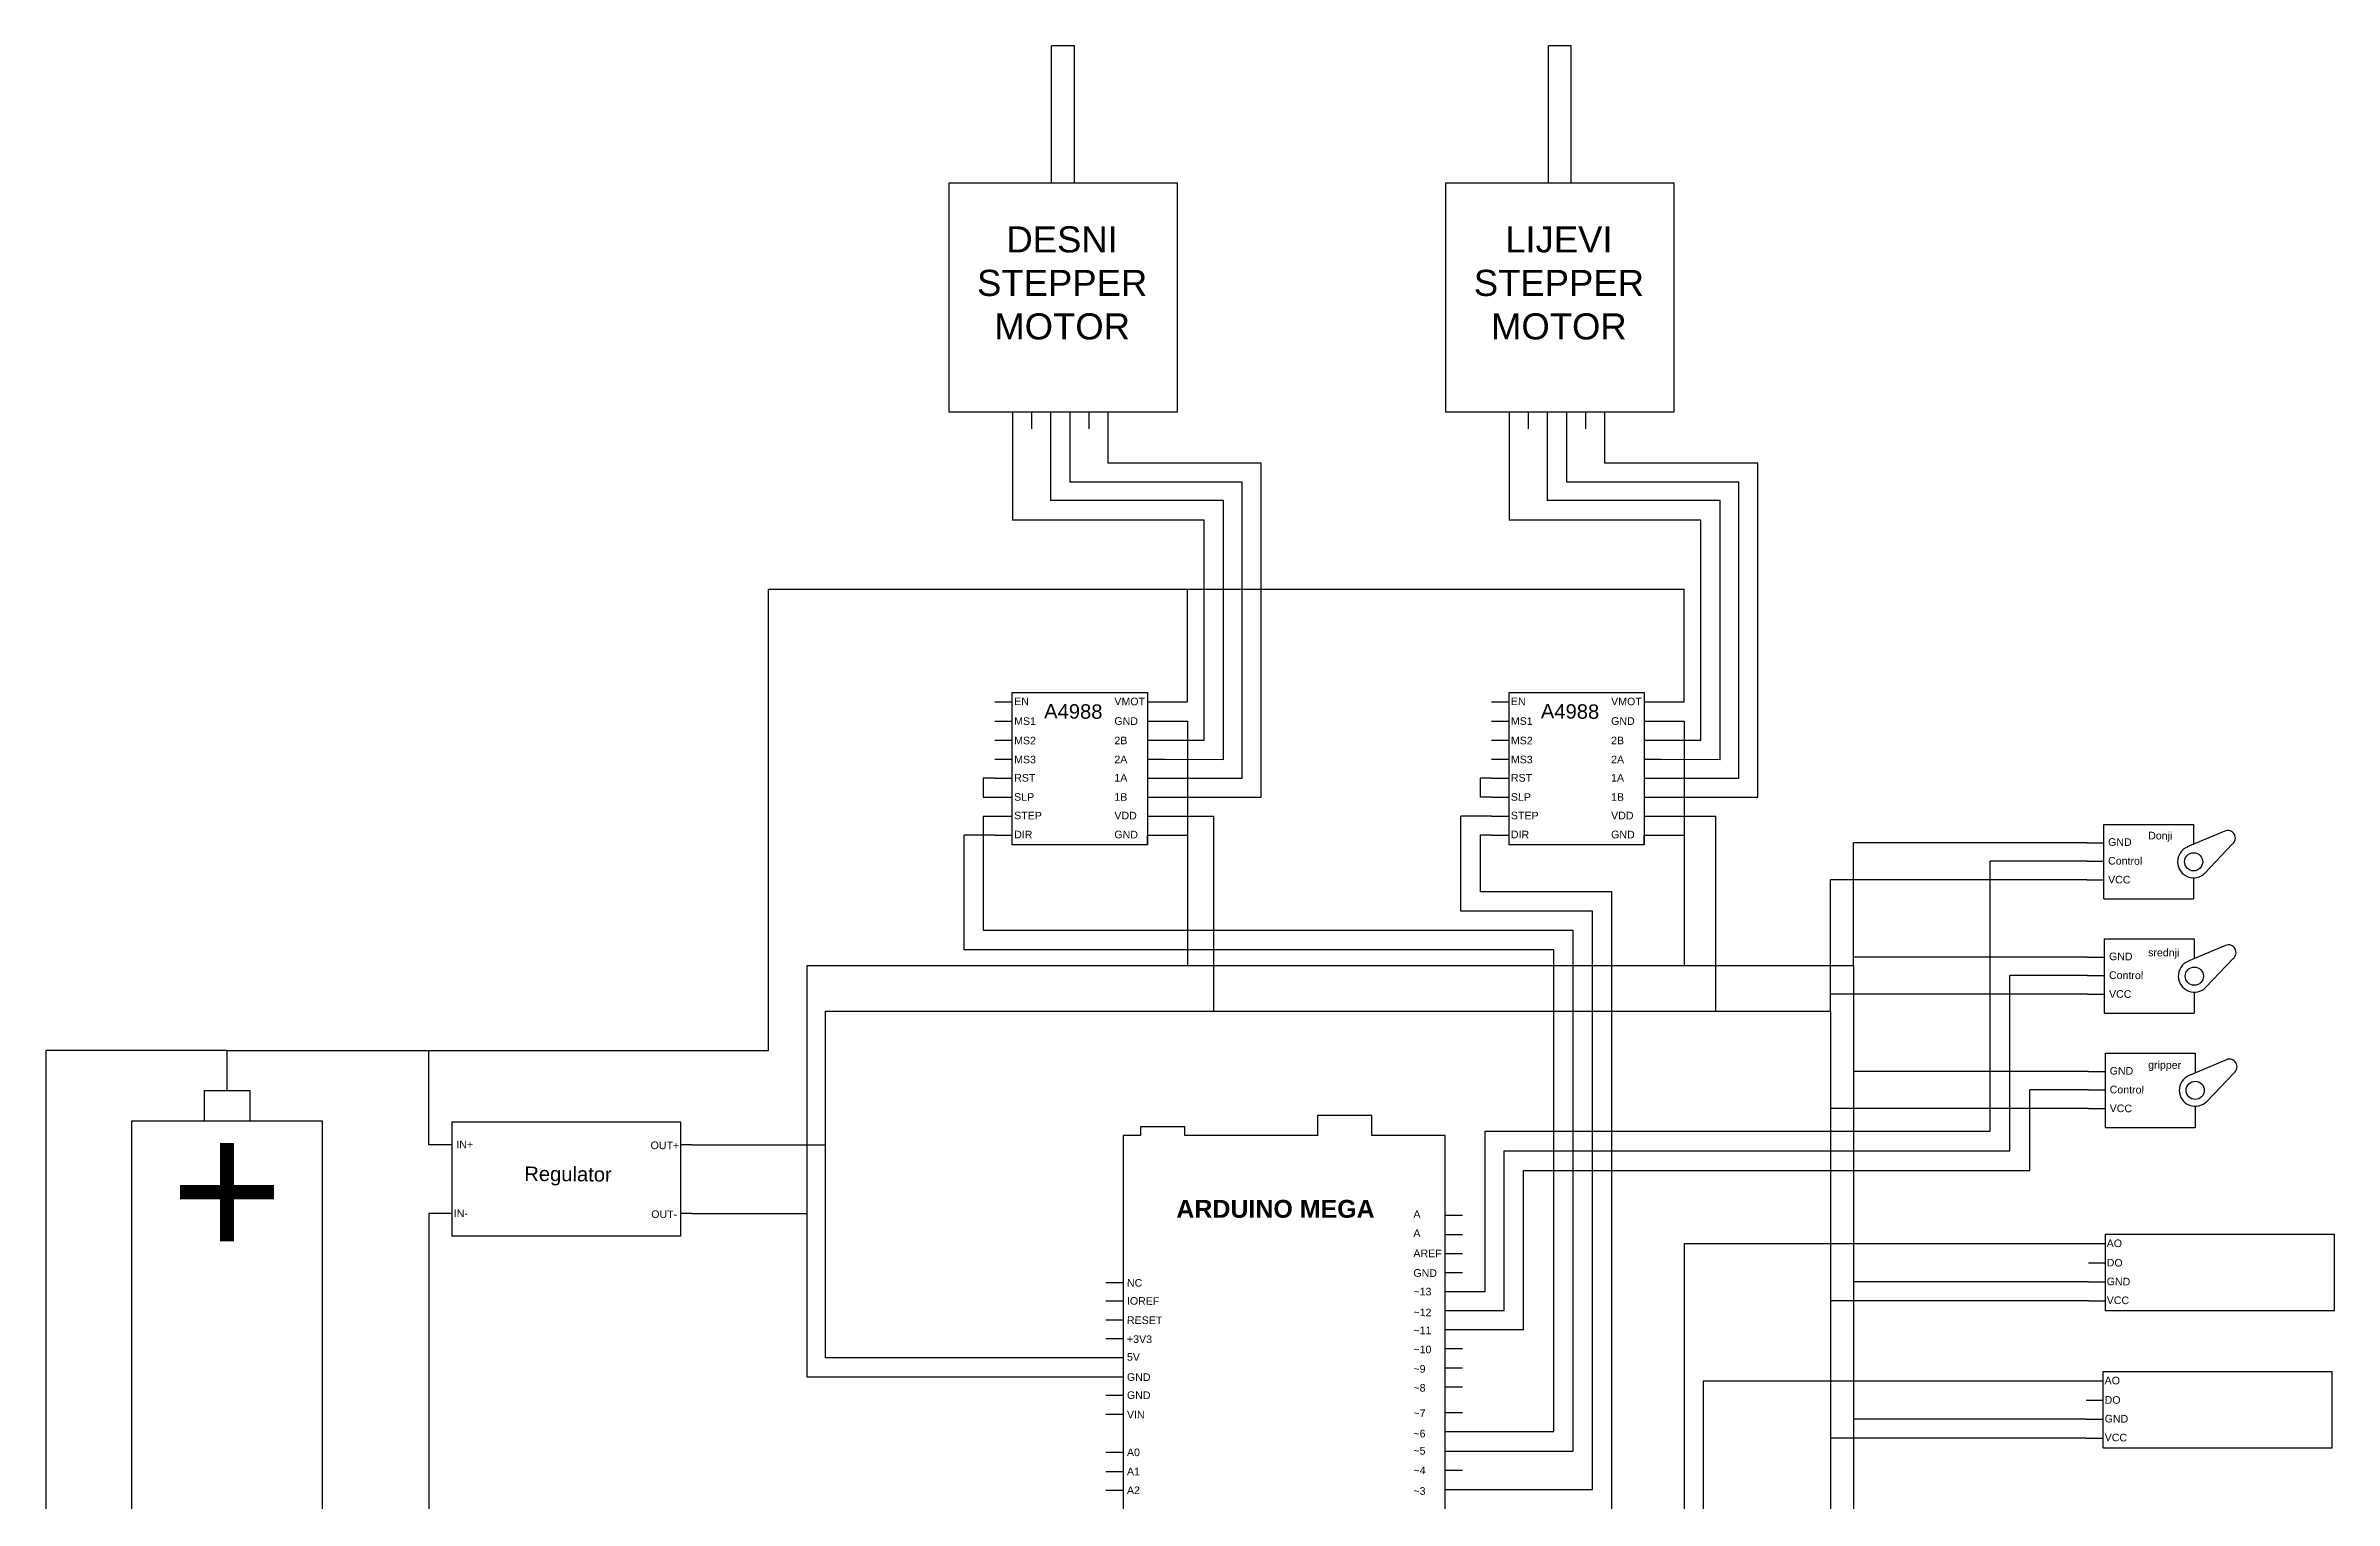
# Model space of a CAD drawing. Header units: inches. Extents: x 4 to 104, y -11 to 106.
# Drawn here: x 4.3 to 104.3, y 42 to 105.6 of the extents above; entities that cross this region are included whole.
import ezdxf

# ---------------------------------------------------------------- set-up
doc = ezdxf.new("R2010")
doc.units = ezdxf.units.IN
doc.header["$MEASUREMENT"] = 0
for name, color, linetype in [('data', 90, 'Continuous'), ('data2', 50, 'Continuous'), ('negative', 5, 'Continuous'), ('positive', 10, 'Continuous')]:
    doc.layers.add(name, color=color, linetype=linetype)
doc.styles.get("Standard").update_dxf_attribs({"font": 'arial.ttf'})

msp = doc.modelspace()

# ---------------------------------------------------------------- linework, layer by layer
for p, q in [((48.23, 99.6), (48.23, 105.6)), ((49.23, 105.6), (48.23, 105.6)), ((49.23, 99.6), (49.23, 105.6)), ((69.94, 99.6), (69.94, 105.6)), ((70.94, 105.6), (69.94, 105.6)), ((70.94, 99.6), (70.94, 105.6)), ((53.73, 99.6), (43.73, 99.6)), ((43.73, 99.6), (43.73, 89.6)), ((53.73, 89.6), (53.73, 99.6)), ((75.44, 99.6), (65.44, 99.6)), ((65.44, 99.6), (65.44, 89.6)), ((75.44, 89.6), (75.44, 99.6)), ((43.73, 89.6), (53.73, 89.6)), ((46.52, 89.6), (46.52, 88.85)), ((47.35, 89.6), (47.35, 88.85)), ((48.18, 89.6), (48.18, 88.85)), ((49.02, 89.6), (49.02, 88.85)), ((49.85, 89.6), (49.85, 88.85)), ((50.68, 89.6), (50.68, 88.85)), ((65.44, 89.6), (75.44, 89.6)), ((68.23, 89.6), (68.23, 88.85)), ((69.06, 89.6), (69.06, 88.85)), ((69.89, 89.6), (69.89, 88.85)), ((70.73, 89.6), (70.73, 88.85)), ((71.56, 89.6), (71.56, 88.85)), ((72.39, 89.6), (72.39, 88.85)), ((46.49, 77.33), (46.49, 70.67)), ((46.49, 77.33), (52.42, 77.33)), ((52.42, 77.33), (52.42, 70.67)), ((68.21, 77.33), (68.21, 70.67)), ((68.21, 77.33), (74.13, 77.33)), ((74.13, 77.33), (74.13, 70.67)), ((45.74, 76.92), (46.49, 76.92)), ((45.74, 76.08), (46.49, 76.08)), ((52.42, 76.92), (53.17, 76.92)), ((52.42, 76.08), (53.17, 76.08)), ((67.46, 76.92), (68.21, 76.92)), ((67.46, 76.08), (68.21, 76.08)), ((74.13, 76.92), (74.88, 76.92)), ((74.13, 76.08), (74.88, 76.08)), ((45.74, 75.25), (46.49, 75.25)), ((52.42, 75.25), (53.17, 75.25)), ((67.46, 75.25), (68.21, 75.25)), ((74.13, 75.25), (74.88, 75.25)), ((45.74, 74.42), (46.49, 74.42)), ((52.42, 74.42), (53.17, 74.42)), ((67.46, 74.42), (68.21, 74.42)), ((74.13, 74.42), (74.88, 74.42)), ((45.74, 73.59), (46.49, 73.59)), ((52.42, 73.59), (53.17, 73.59)), ((67.46, 73.59), (68.21, 73.59)), ((74.13, 73.59), (74.88, 73.59)), ((45.74, 72.75), (46.49, 72.75)), ((52.42, 72.75), (53.17, 72.75)), ((67.46, 72.75), (68.21, 72.75)), ((74.13, 72.75), (74.88, 72.75)), ((45.74, 71.92), (46.49, 71.92)), ((45.74, 71.09), (46.49, 71.09)), ((52.42, 71.92), (53.17, 71.92)), ((52.42, 71.09), (53.17, 71.09)), ((52.42, 70.67), (52.42, 71.09)), ((67.46, 71.92), (68.21, 71.92)), ((67.46, 71.09), (68.21, 71.09)), ((74.13, 71.92), (74.88, 71.92)), ((74.13, 71.09), (74.88, 71.09)), ((74.13, 70.67), (74.13, 71.09)), ((94.22, 68.31), (94.22, 71.56)), ((94.22, 71.56), (98.14, 71.56)), ((99.5, 71.27), (97.86, 70.58)), ((98.14, 71.56), (98.14, 70.69)), ((52.42, 70.67), (46.49, 70.67)), ((74.13, 70.67), (68.21, 70.67)), ((93.47, 70.76), (94.22, 70.76)), ((99.83, 70.7), (98.64, 69.45)), ((93.47, 69.96), (94.22, 69.96)), ((93.47, 69.14), (94.22, 69.14)), ((93.47, 69.14), (94.22, 69.14)), ((98.14, 69.24), (98.14, 68.31)), ((94.22, 68.31), (98.14, 68.31)), ((94.25, 63.31), (94.25, 66.56)), ((94.25, 66.56), (98.17, 66.56)), ((99.53, 66.27), (97.9, 65.58)), ((98.17, 66.56), (98.17, 65.69)), ((93.5, 65.76), (94.25, 65.76)), ((99.87, 65.7), (98.68, 64.45)), ((93.5, 64.96), (94.25, 64.96)), ((93.5, 64.14), (94.25, 64.14)), ((93.5, 64.14), (94.25, 64.14)), ((98.17, 64.24), (98.17, 63.31)), ((94.25, 63.31), (98.17, 63.31)), ((94.29, 58.31), (94.29, 61.56)), ((94.29, 61.56), (98.21, 61.56)), ((99.57, 61.27), (97.94, 60.58)), ((98.21, 61.56), (98.21, 60.69)), ((93.54, 60.76), (94.29, 60.76)), ((99.91, 60.7), (98.72, 59.45)), ((11.2, 58.61), (11.2, 59.93)), ((11.2, 59.93), (13.2, 59.93)), ((13.2, 58.61), (13.2, 59.93)), ((93.54, 59.96), (94.29, 59.96)), ((93.54, 59.14), (94.29, 59.14)), ((93.54, 59.14), (94.29, 59.14)), ((98.21, 59.24), (98.21, 58.31)), ((8.02, 58.61), (8.02, 30.94)), ((8.02, 58.61), (16.37, 58.61)), ((16.37, 30.94), (16.37, 58.61)), ((22.01, 58.56), (32.01, 58.56)), ((22.01, 58.56), (22.01, 53.56)), ((32.01, 58.56), (32.01, 53.56)), ((54.05, 58.34), (52.12, 58.34)), ((52.12, 58.34), (52.12, 57.96)), ((54.05, 57.97), (54.05, 58.34)), ((62.23, 58.84), (59.85, 58.84)), ((59.85, 58.84), (59.85, 57.97)), ((62.23, 57.97), (62.23, 58.84)), ((94.29, 58.31), (98.21, 58.31)), ((22.01, 57.55), (21.51, 57.55)), ((32.51, 57.55), (32.01, 57.55)), ((51.35, 57.97), (51.35, 28.19)), ((52.12, 57.96), (51.35, 57.96)), ((59.85, 57.97), (54.05, 57.97)), ((65.43, 57.97), (62.23, 57.97)), ((65.43, 28.24), (65.43, 57.97)), ((22.01, 54.55), (21.51, 54.55)), ((32.51, 54.55), (32.01, 54.55)), ((65.43, 54.48), (66.18, 54.48)), ((32.01, 53.56), (22.01, 53.56)), ((65.43, 53.64), (66.18, 53.64)), ((94.29, 53.23), (93.54, 53.23)), ((94.29, 50.31), (94.29, 53.65)), ((94.29, 53.65), (104.29, 53.65)), ((104.29, 50.31), (104.29, 53.65)), ((65.43, 52.81), (66.18, 52.81)), ((93.54, 52.4), (94.29, 52.4)), ((51.35, 51.52), (50.6, 51.52)), ((65.43, 51.98), (66.18, 51.98)), ((65.43, 51.15), (66.18, 51.15)), ((93.54, 51.56), (94.29, 51.56)), ((50.69, 50.72), (50.6, 50.72)), ((51.35, 50.72), (50.69, 50.72)), ((65.43, 50.31), (66.18, 50.31)), ((93.54, 50.73), (94.29, 50.73)), ((94.29, 50.31), (104.29, 50.31)), ((51.35, 49.89), (50.6, 49.89)), ((51.35, 49.07), (50.6, 49.07)), ((65.43, 49.48), (66.18, 49.48)), ((51.35, 48.24), (50.6, 48.24)), ((65.43, 48.65), (66.18, 48.65)), ((51.35, 47.4), (50.6, 47.4)), ((65.43, 47.81), (66.18, 47.81)), ((94.19, 47.23), (93.44, 47.23)), ((94.19, 44.31), (94.19, 47.65)), ((94.19, 47.65), (104.19, 47.65)), ((104.19, 44.31), (104.19, 47.65)), ((51.35, 46.6), (50.6, 46.6)), ((65.43, 46.98), (66.18, 46.98)), ((93.44, 46.4), (94.19, 46.4)), ((51.35, 45.76), (50.6, 45.76)), ((65.43, 45.86), (66.18, 45.86)), ((65.43, 45.02), (66.18, 45.02)), ((93.44, 45.56), (94.19, 45.56)), ((51.35, 44.11), (50.6, 44.11)), ((65.43, 44.17), (66.18, 44.17)), ((93.44, 44.73), (94.19, 44.73)), ((94.19, 44.31), (104.19, 44.31)), ((51.35, 43.26), (50.6, 43.26)), ((65.43, 43.33), (66.18, 43.33)), ((51.35, 42.45), (50.6, 42.45)), ((65.43, 42.49), (66.18, 42.49))]:
    msp.add_line(p, q)
for centre in [(98.14, 69.93), (98.17, 64.93), (98.21, 59.94)]:
    msp.add_circle(centre, 0.397)
for centre, radius, start, end in [((99.63, 70.96), 0.336, 307.7627, 113.0565), ((98.14, 69.93), 0.699, 113.0543, 316.3264), ((99.66, 65.96), 0.336, 307.7627, 113.0565), ((98.17, 64.93), 0.699, 113.0543, 316.3264), ((99.7, 60.97), 0.336, 307.7627, 113.0565), ((98.21, 59.94), 0.699, 113.0543, 316.3264)]:
    msp.add_arc(centre, radius, start, end)
at = {"layer": 'data'}
for p, q in [((46.52, 88.85), (46.52, 84.86)), ((48.18, 88.85), (48.18, 85.72)), ((49.02, 88.85), (49.02, 86.53)), ((50.68, 88.85), (50.68, 87.36)), ((68.23, 88.85), (68.23, 84.86)), ((69.89, 88.85), (69.89, 85.72)), ((70.73, 88.85), (70.73, 86.53)), ((72.39, 88.85), (72.39, 87.36)), ((57.39, 87.36), (50.68, 87.36)), ((57.39, 72.75), (57.39, 87.36)), ((79.1, 87.36), (72.39, 87.36)), ((79.1, 72.75), (79.1, 87.36)), ((56.55, 86.53), (49.02, 86.53)), ((56.55, 73.59), (56.55, 86.53)), ((78.26, 86.53), (70.73, 86.53)), ((78.26, 73.59), (78.26, 86.53)), ((55.74, 85.72), (48.18, 85.72)), ((55.74, 74.4), (55.74, 85.72)), ((77.45, 85.72), (69.89, 85.72)), ((77.45, 74.4), (77.45, 85.72)), ((54.89, 84.86), (46.52, 84.86)), ((54.89, 75.25), (54.89, 84.86)), ((76.6, 84.86), (68.23, 84.86)), ((76.6, 75.25), (76.6, 84.86)), ((53.17, 75.25), (54.89, 75.25)), ((74.88, 75.25), (76.6, 75.25)), ((53.17, 74.42), (55.74, 74.4)), ((74.88, 74.42), (77.45, 74.4)), ((45.74, 73.59), (45.24, 73.59)), ((45.24, 73.59), (45.24, 72.75)), ((53.17, 73.59), (56.55, 73.59)), ((67.46, 73.59), (66.96, 73.59)), ((66.96, 73.59), (66.96, 72.75)), ((74.88, 73.59), (78.26, 73.59)), ((45.24, 72.75), (45.74, 72.75)), ((53.17, 72.75), (57.39, 72.75)), ((67.46, 72.75), (66.96, 72.75)), ((74.88, 72.75), (79.1, 72.75)), ((44.4, 66.08), (44.4, 71.09)), ((45.74, 71.09), (44.4, 71.09)), ((45.24, 71.92), (45.24, 66.93)), ((45.24, 71.92), (45.74, 71.92)), ((66.11, 67.77), (66.11, 71.92)), ((67.46, 71.92), (66.11, 71.92)), ((67.46, 71.09), (66.96, 71.09)), ((66.96, 71.09), (66.96, 68.61)), ((72.71, 68.61), (66.96, 68.61)), ((72.71, 41.64), (72.71, 68.61)), ((71.87, 67.77), (66.11, 67.77)), ((71.87, 42.49), (71.87, 67.77)), ((70.18, 66.08), (44.4, 66.08)), ((71.02, 66.93), (45.24, 66.93)), ((70.18, 45.02), (70.18, 66.08)), ((71.02, 44.17), (71.02, 66.93)), ((93.54, 53.23), (75.87, 53.23)), ((75.87, 53.23), (75.87, 22.49)), ((93.44, 47.23), (76.71, 47.23)), ((76.71, 47.23), (76.71, 21.67)), ((66.18, 45.02), (70.18, 45.02)), ((66.18, 44.17), (71.02, 44.17)), ((66.18, 42.49), (71.87, 42.49))]:
    msp.add_line(p, q, dxfattribs=at)
at = {"layer": 'data2'}
for p, q in [((93.47, 69.96), (89.25, 69.96)), ((89.25, 58.16), (89.25, 69.96)), ((93.5, 64.96), (90.11, 64.96)), ((90.11, 57.3), (90.11, 64.96)), ((93.54, 59.96), (90.98, 59.96)), ((90.98, 56.43), (90.98, 59.96)), ((67.18, 51.15), (67.18, 58.16)), ((67.18, 58.16), (89.25, 58.16)), ((68.01, 50.31), (68.01, 57.3)), ((68.01, 57.3), (90.11, 57.3)), ((68.85, 49.48), (68.85, 56.43)), ((68.85, 56.43), (90.98, 56.43)), ((66.18, 51.15), (67.18, 51.15)), ((66.18, 50.31), (68.01, 50.31)), ((66.18, 49.48), (68.85, 49.48))]:
    msp.add_line(p, q, dxfattribs=at)
at = {"layer": 'negative'}
for p, q in [((53.17, 76.08), (54.17, 76.08)), ((54.17, 76.08), (54.17, 71.09)), ((74.88, 76.08), (75.88, 76.08)), ((75.88, 76.08), (75.88, 71.09)), ((53.17, 71.09), (54.17, 71.09)), ((54.17, 71.09), (54.17, 65.4)), ((74.88, 71.09), (75.88, 71.09)), ((75.88, 71.09), (75.88, 65.4)), ((83.27, 65.4), (83.27, 70.76)), ((93.47, 70.76), (83.27, 70.76)), ((37.55, 47.4), (37.55, 65.4)), ((37.55, 65.4), (83.27, 65.4)), ((93.5, 65.76), (83.27, 65.76)), ((83.27, 65.4), (83.27, 2.85)), ((93.54, 60.76), (83.27, 60.76)), ((21.51, 54.55), (21.01, 54.55)), ((21.01, 54.55), (21.01, 27.06)), ((32.51, 54.55), (37.55, 54.55)), ((93.54, 51.56), (83.27, 51.56)), ((50.6, 47.4), (37.55, 47.4)), ((93.44, 45.56), (83.27, 45.56))]:
    msp.add_line(p, q, dxfattribs=at)
at = {"layer": 'positive'}
for p, q in [((35.86, 61.68), (35.86, 81.85)), ((35.86, 81.85), (75.88, 81.85)), ((54.17, 76.92), (54.17, 81.85)), ((75.88, 76.92), (75.88, 81.85)), ((53.17, 76.92), (54.17, 76.92)), ((74.88, 76.92), (75.88, 76.92)), ((53.17, 71.92), (55.3, 71.92)), ((55.3, 71.92), (55.3, 63.4)), ((74.88, 71.92), (77.25, 71.92)), ((77.25, 71.92), (77.25, 63.4)), ((93.47, 69.14), (82.27, 69.14)), ((82.27, 63.4), (82.27, 69.14)), ((93.5, 64.14), (82.27, 64.14)), ((38.35, 48.24), (38.35, 63.4)), ((38.35, 63.4), (82.27, 63.4)), ((82.27, 63.4), (82.27, 3.87)), ((12.2, 61.68), (4.27, 61.68)), ((4.27, 61.68), (4.27, 26.22)), ((12.2, 59.93), (12.2, 61.68)), ((12.2, 61.68), (35.86, 61.68)), ((21.01, 57.55), (21.01, 61.68)), ((93.54, 59.14), (82.27, 59.14)), ((21.51, 57.55), (21.01, 57.55)), ((32.51, 57.55), (38.35, 57.55)), ((93.54, 50.73), (82.27, 50.73)), ((50.6, 48.24), (38.35, 48.24)), ((93.44, 44.73), (82.27, 44.73))]:
    msp.add_line(p, q, dxfattribs=at)

# ---------------------------------------------------------------- texts
for s, height, p in [('EN', 0.332, (46.59, 76.78)), ('VMOT', 0.332, (50.97, 76.78)), ('EN', 0.332, (68.3, 76.78)), ('VMOT', 0.332, (72.68, 76.78)), ('MS1', 0.332, (46.59, 75.92)), ('A4988', 0.631, (47.9, 76.2)), ('GND', 0.332, (50.97, 75.92)), ('MS1', 0.332, (68.3, 75.92)), ('A4988', 0.631, (69.61, 76.2)), ('GND', 0.332, (72.68, 75.92)), ('MS2', 0.332, (46.59, 75.07)), ('2B', 0.332, (50.97, 75.07)), ('MS2', 0.332, (68.3, 75.07)), ('2B', 0.332, (72.68, 75.07)), ('MS3', 0.332, (46.59, 74.24)), ('2A', 0.332, (50.97, 74.24)), ('MS3', 0.332, (68.3, 74.24)), ('2A', 0.332, (72.68, 74.24)), ('RST', 0.332, (46.59, 73.44)), ('1A', 0.332, (50.97, 73.44)), ('RST', 0.332, (68.3, 73.44)), ('1A', 0.332, (72.68, 73.44)), ('SLP', 0.332, (46.59, 72.6)), ('STEP', 0.332, (46.59, 71.79)), ('VDD', 0.332, (50.97, 71.79)), ('1B', 0.332, (50.97, 72.6)), ('SLP', 0.332, (68.3, 72.6)), ('STEP', 0.332, (68.3, 71.79)), ('VDD', 0.332, (72.68, 71.79)), ('1B', 0.332, (72.68, 72.6)), ('DIR', 0.332, (46.59, 70.96)), ('GND', 0.332, (50.97, 70.96)), ('DIR', 0.332, (68.3, 70.96)), ('GND', 0.332, (72.68, 70.96)), ('Donji', 0.332, (96.15, 70.91)), ('GND', 0.332, (94.4, 70.63)), ('Control', 0.332, (94.4, 69.81)), ('VCC', 0.332, (94.4, 68.99)), ('srednji', 0.332, (96.15, 65.8)), ('GND', 0.332, (94.44, 65.63)), ('Control', 0.332, (94.44, 64.81)), ('VCC', 0.332, (94.44, 63.99)), ('gripper', 0.332, (96.15, 60.89)), ('GND', 0.332, (94.47, 60.63)), ('Control', 0.332, (94.47, 59.81)), ('VCC', 0.332, (94.47, 58.99)), ('IN+', 0.332, (22.21, 57.41)), ('OUT+', 0.332, (30.7, 57.37)), ('Regulator', 0.631, (25.18, 55.98)), ('IN-', 0.332, (22.1, 54.4)), ('OUT-', 0.332, (30.73, 54.36)), ('A', 0.332, (64.04, 54.36)), ('A', 0.332, (64.04, 53.53)), ('AO', 0.332, (94.34, 53.09)), ('AREF', 0.332, (64.04, 52.65)), ('GND', 0.332, (64.04, 51.79)), ('DO', 0.332, (94.34, 52.24)), ('NC', 0.332, (51.52, 51.36)), ('~13', 0.332, (64.04, 50.98)), ('GND', 0.332, (94.34, 51.42)), ('RESET', 0.332, (51.52, 49.73)), ('IOREF', 0.332, (51.52, 50.57)), ('~12', 0.332, (64.04, 50.07)), ('VCC', 0.332, (94.34, 50.6)), ('+3V3', 0.332, (51.52, 48.9)), ('~11', 0.332, (64.04, 49.28)), ('5V', 0.332, (51.52, 48.12)), ('~10', 0.332, (64.04, 48.45)), ('GND', 0.332, (51.52, 47.24)), ('~9', 0.332, (64.04, 47.6)), ('~8', 0.332, (64.04, 46.77)), ('AO', 0.332, (94.25, 47.09)), ('GND', 0.332, (51.52, 46.45)), ('DO', 0.332, (94.25, 46.24)), ('VIN', 0.332, (51.52, 45.6)), ('~7', 0.332, (64.04, 45.66)), ('~6', 0.332, (64.04, 44.77)), ('GND', 0.332, (94.25, 45.42)), ('A0', 0.332, (51.52, 43.95)), ('~5', 0.332, (64.04, 44.02)), ('VCC', 0.332, (94.25, 44.6)), ('A1', 0.332, (51.52, 43.11)), ('~4', 0.332, (64.04, 43.16)), ('A2', 0.332, (51.52, 42.29)), ('~3', 0.332, (64.04, 42.26))]:
    msp.add_text(s, height=height, rotation=359.5067).set_placement(p)
at = {"attachment_point": 1}
for s, width, gutter_width, insert, char_height in [('\\pxqc;DESNI\\PSTEPPER \\PMOTOR', 8.2376, 5.7, (44.57, 97.71), 1.1409), ('\\pxqc;LIJEVI\\PSTEPPER \\PMOTOR', 8.2376, 5.7, (66.28, 97.71), 1.1409), ('\\pxqc;+', 8.3455, 30.22, (8.02, 58.61), 6.043), ('{\\fArial|b1|i0|c0|p34;ARDUINO MEGA}', 8.9485, 3.48, (53.68, 55.15), 0.781)]:
    msp.add_mtext_dynamic_manual_height_columns(s, width=width, gutter_width=gutter_width, heights=[0], dxfattribs=dict(at, insert=insert, char_height=char_height))

doc.saveas('drawing.dxf')
